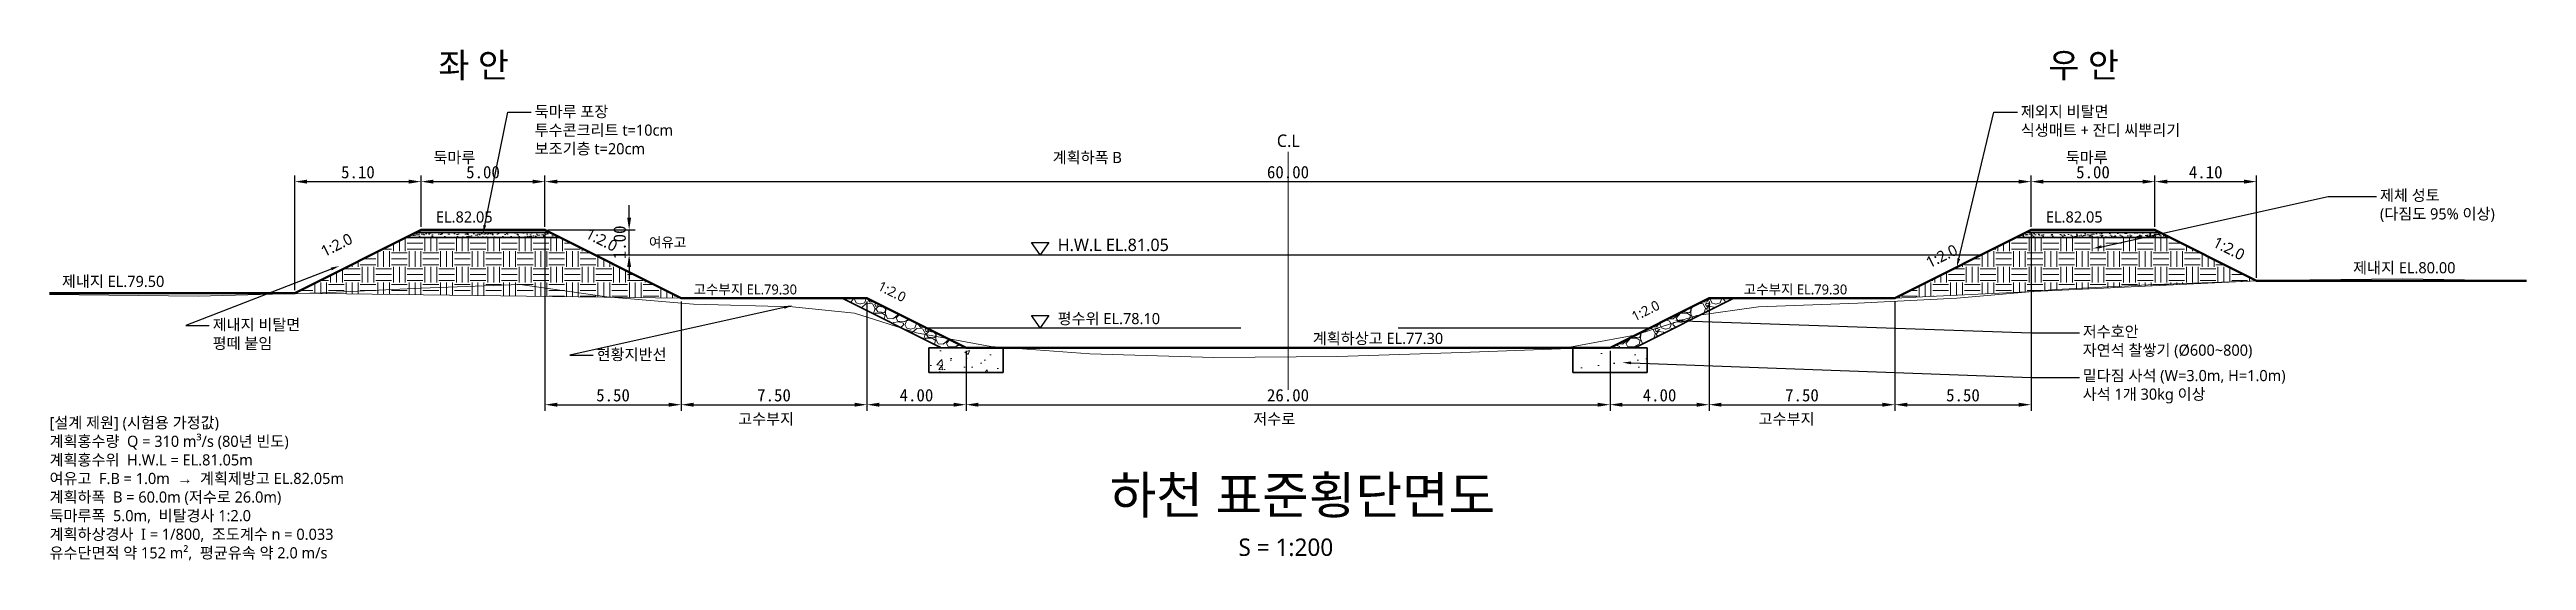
# Model space of a CAD drawing. Header units: millimetres. Extents: x -50 to 50, y 69 to 89.
import ezdxf
from ezdxf import colors
from ezdxf.entities.mleader import LeaderData, LeaderLine
from ezdxf.math import Vec2, Vec3

# ---------------------------------------------------------------- set-up
doc = ezdxf.new("R2010")
doc.units = ezdxf.units.MM
doc.linetypes.add('CENTER', pattern=[50.8, 31.75, -6.35, 6.35, -6.35])
doc.linetypes.add('DASHED', pattern=[19.05, 12.7, -6.35])
for name, color, linetype, lineweight in [('계획선', 1, 'Continuous', 50), ('구조물', 4, 'Continuous', 35), ('문자', 7, 'Continuous', 18), ('수위', 5, 'Continuous', 25), ('중심선', 1, 'CENTER', 13), ('치수', 3, 'Continuous', 13), ('해치', 253, 'Continuous', 9), ('현황지반선', 8, 'DASHED', 18)]:
    doc.layers.add(name, color=color, linetype=linetype, lineweight=lineweight)
doc.styles.add('KR', font='MALGUN_0.TTF')
doc.dimstyles.new('ISO-25', dxfattribs={"dimtxt": 2.5, "dimasz": 2.5, "dimexe": 1.25, "dimexo": 0.625, "dimtad": 1, "dimdsep": 46, "dimtxsty": 'Standard', "dimcen": 2.5, "dimadec": 0, "dimazin": 0, "dimtfac": 1, "dimtmove": 0, "dimatfit": 3, "dimfxl": 1, "dimarcsym": 0})

# ---------------------------------------------------------------- blocks, each defined once
blk = doc.blocks.new('*D1')
at = {"layer": 'Defpoints', "color": 0, "transparency": 16777216}
for p in [(-30, 84), (-35, 82.05), (-30, 82.05)]:
    blk.add_point(p, dxfattribs=at)
at = {"layer": '치수', "color": 0, "lineweight": -2, "transparency": 16777216}
for p, q in [((-35, 82.17), (-35, 84.25)), ((-34.5, 84), (-30.5, 84)), ((-30, 82.17), (-30, 84.25))]:
    blk.add_line(p, q, dxfattribs=at)
at = {"layer": '치수', "color": 0, "transparency": 16777216}
for points in [[(-34.5, 84.08), (-34.5, 83.92), (-35, 84)], [(-30.5, 84.08), (-30.5, 83.92), (-30, 84)]]:
    blk.add_solid(points, dxfattribs=at)
at = {"layer": '치수', "color": 0, "transparency": 16777216, "insert": (-32.5, 84.38), "char_height": 0.5, "attachment_point": 5}
blk.add_mtext('5.00', dxfattribs=at)
blk = doc.blocks.new('*D2')
at = {"layer": 'Defpoints', "color": 0, "transparency": 16777216}
for p in [(30, 84), (-30, 82.05), (30, 82.05)]:
    blk.add_point(p, dxfattribs=at)
at = {"layer": '치수', "color": 0, "lineweight": -2, "transparency": 16777216}
for p, q in [((-30, 82.17), (-30, 84.25)), ((-29.5, 84), (29.5, 84)), ((30, 82.17), (30, 84.25))]:
    blk.add_line(p, q, dxfattribs=at)
at = {"layer": '치수', "color": 0, "transparency": 16777216}
for points in [[(-29.5, 84.08), (-29.5, 83.92), (-30, 84)], [(29.5, 84.08), (29.5, 83.92), (30, 84)]]:
    blk.add_solid(points, dxfattribs=at)
at = {"layer": '치수', "color": 0, "transparency": 16777216, "insert": (0, 84.38), "char_height": 0.5, "attachment_point": 5}
blk.add_mtext('60.00', dxfattribs=at)
blk = doc.blocks.new('*D3')
at = {"layer": 'Defpoints', "color": 0, "transparency": 16777216}
for p in [(35, 84), (30, 82.05), (35, 82.05)]:
    blk.add_point(p, dxfattribs=at)
at = {"layer": '치수', "color": 0, "lineweight": -2, "transparency": 16777216}
for p, q in [((30, 82.17), (30, 84.25)), ((30.5, 84), (34.5, 84)), ((35, 82.17), (35, 84.25))]:
    blk.add_line(p, q, dxfattribs=at)
at = {"layer": '치수', "color": 0, "transparency": 16777216}
for points in [[(30.5, 84.08), (30.5, 83.92), (30, 84)], [(34.5, 84.08), (34.5, 83.92), (35, 84)]]:
    blk.add_solid(points, dxfattribs=at)
at = {"layer": '치수', "color": 0, "transparency": 16777216, "insert": (32.5, 84.38), "char_height": 0.5, "attachment_point": 5}
blk.add_mtext('5.00', dxfattribs=at)
blk = doc.blocks.new('*D4')
at = {"layer": 'Defpoints', "color": 0, "transparency": 16777216}
for p in [(-35, 84), (-35, 82.05), (-40.1, 79.5)]:
    blk.add_point(p, dxfattribs=at)
at = {"layer": '치수', "color": 0, "lineweight": -2, "transparency": 16777216}
for p, q in [((-40.1, 79.62), (-40.1, 84.25)), ((-39.6, 84), (-35.5, 84)), ((-35, 82.17), (-35, 84.25))]:
    blk.add_line(p, q, dxfattribs=at)
at = {"layer": '치수', "color": 0, "transparency": 16777216}
for points in [[(-39.6, 84.08), (-39.6, 83.92), (-40.1, 84)], [(-35.5, 84.08), (-35.5, 83.92), (-35, 84)]]:
    blk.add_solid(points, dxfattribs=at)
at = {"layer": '치수', "color": 0, "transparency": 16777216, "insert": (-37.55, 84.38), "char_height": 0.5, "attachment_point": 5}
blk.add_mtext('5.10', dxfattribs=at)
blk = doc.blocks.new('*D5')
at = {"layer": 'Defpoints', "color": 0, "transparency": 16777216}
for p in [(39.1, 84), (35, 82.05), (39.1, 80)]:
    blk.add_point(p, dxfattribs=at)
at = {"layer": '치수', "color": 0, "lineweight": -2, "transparency": 16777216}
for p, q in [((35, 82.17), (35, 84.25)), ((35.5, 84), (38.6, 84)), ((39.1, 80.12), (39.1, 84.25))]:
    blk.add_line(p, q, dxfattribs=at)
at = {"layer": '치수', "color": 0, "transparency": 16777216}
for points in [[(35.5, 84.08), (35.5, 83.92), (35, 84)], [(38.6, 84.08), (38.6, 83.92), (39.1, 84)]]:
    blk.add_solid(points, dxfattribs=at)
at = {"layer": '치수', "color": 0, "transparency": 16777216, "insert": (37.05, 84.38), "char_height": 0.5, "attachment_point": 5}
blk.add_mtext('4.10', dxfattribs=at)
blk = doc.blocks.new('*D6')
at = {"layer": 'Defpoints', "color": 0, "transparency": 16777216}
for p in [(-30, 82.05), (-24.5, 79.3), (-24.5, 75)]:
    blk.add_point(p, dxfattribs=at)
at = {"layer": '치수', "color": 0, "lineweight": -2, "transparency": 16777216}
for p, q in [((-30, 81.92), (-30, 74.75)), ((-24.5, 79.17), (-24.5, 74.75)), ((-29.5, 75), (-25, 75))]:
    blk.add_line(p, q, dxfattribs=at)
at = {"layer": '치수', "color": 0, "transparency": 16777216}
for points in [[(-29.5, 75.08), (-29.5, 74.92), (-30, 75)], [(-25, 75.08), (-25, 74.92), (-24.5, 75)]]:
    blk.add_solid(points, dxfattribs=at)
at = {"layer": '치수', "color": 0, "transparency": 16777216, "insert": (-27.25, 75.38), "char_height": 0.5, "attachment_point": 5}
blk.add_mtext('5.50', dxfattribs=at)
blk = doc.blocks.new('*D7')
at = {"layer": 'Defpoints', "color": 0, "transparency": 16777216}
for p in [(-24.5, 79.3), (-17, 79.3), (-17, 75)]:
    blk.add_point(p, dxfattribs=at)
at = {"layer": '치수', "color": 0, "lineweight": -2, "transparency": 16777216}
for p, q in [((-24.5, 79.17), (-24.5, 74.75)), ((-17, 79.17), (-17, 74.75)), ((-24, 75), (-17.5, 75))]:
    blk.add_line(p, q, dxfattribs=at)
at = {"layer": '치수', "color": 0, "transparency": 16777216}
for points in [[(-24, 75.08), (-24, 74.92), (-24.5, 75)], [(-17.5, 75.08), (-17.5, 74.92), (-17, 75)]]:
    blk.add_solid(points, dxfattribs=at)
at = {"layer": '치수', "color": 0, "transparency": 16777216, "insert": (-20.75, 75.38), "char_height": 0.5, "attachment_point": 5}
blk.add_mtext('7.50', dxfattribs=at)
blk = doc.blocks.new('*D8')
at = {"layer": 'Defpoints', "color": 0, "transparency": 16777216}
for p in [(-17, 79.3), (-13, 77.3), (-13, 75)]:
    blk.add_point(p, dxfattribs=at)
at = {"layer": '치수', "color": 0, "lineweight": -2, "transparency": 16777216}
for p, q in [((-17, 79.17), (-17, 74.75)), ((-13, 77.17), (-13, 74.75)), ((-16.5, 75), (-13.5, 75))]:
    blk.add_line(p, q, dxfattribs=at)
at = {"layer": '치수', "color": 0, "transparency": 16777216}
for points in [[(-16.5, 75.08), (-16.5, 74.92), (-17, 75)], [(-13.5, 75.08), (-13.5, 74.92), (-13, 75)]]:
    blk.add_solid(points, dxfattribs=at)
at = {"layer": '치수', "color": 0, "transparency": 16777216, "insert": (-15, 75.38), "char_height": 0.5, "attachment_point": 5}
blk.add_mtext('4.00', dxfattribs=at)
blk = doc.blocks.new('*D9')
at = {"layer": 'Defpoints', "color": 0, "transparency": 16777216}
for p in [(-13, 77.3), (13, 77.3), (13, 75)]:
    blk.add_point(p, dxfattribs=at)
at = {"layer": '치수', "color": 0, "lineweight": -2, "transparency": 16777216}
for p, q in [((-13, 77.17), (-13, 74.75)), ((13, 77.17), (13, 74.75)), ((-12.5, 75), (12.5, 75))]:
    blk.add_line(p, q, dxfattribs=at)
at = {"layer": '치수', "color": 0, "transparency": 16777216}
for points in [[(-12.5, 75.08), (-12.5, 74.92), (-13, 75)], [(12.5, 75.08), (12.5, 74.92), (13, 75)]]:
    blk.add_solid(points, dxfattribs=at)
at = {"layer": '치수', "color": 0, "transparency": 16777216, "insert": (0, 75.38), "char_height": 0.5, "attachment_point": 5}
blk.add_mtext('26.00', dxfattribs=at)
blk = doc.blocks.new('*D10')
at = {"layer": 'Defpoints', "color": 0, "transparency": 16777216}
for p in [(17, 79.3), (13, 77.3), (17, 75)]:
    blk.add_point(p, dxfattribs=at)
at = {"layer": '치수', "color": 0, "lineweight": -2, "transparency": 16777216}
for p, q in [((17, 79.17), (17, 74.75)), ((13, 77.17), (13, 74.75)), ((13.5, 75), (16.5, 75))]:
    blk.add_line(p, q, dxfattribs=at)
at = {"layer": '치수', "color": 0, "transparency": 16777216}
for points in [[(13.5, 75.08), (13.5, 74.92), (13, 75)], [(16.5, 75.08), (16.5, 74.92), (17, 75)]]:
    blk.add_solid(points, dxfattribs=at)
at = {"layer": '치수', "color": 0, "transparency": 16777216, "insert": (15, 75.38), "char_height": 0.5, "attachment_point": 5}
blk.add_mtext('4.00', dxfattribs=at)
blk = doc.blocks.new('*D11')
at = {"layer": 'Defpoints', "color": 0, "transparency": 16777216}
for p in [(17, 79.3), (24.5, 79.3), (24.5, 75)]:
    blk.add_point(p, dxfattribs=at)
at = {"layer": '치수', "color": 0, "lineweight": -2, "transparency": 16777216}
for p, q in [((17, 79.17), (17, 74.75)), ((24.5, 79.17), (24.5, 74.75)), ((17.5, 75), (24, 75))]:
    blk.add_line(p, q, dxfattribs=at)
at = {"layer": '치수', "color": 0, "transparency": 16777216}
for points in [[(17.5, 75.08), (17.5, 74.92), (17, 75)], [(24, 75.08), (24, 74.92), (24.5, 75)]]:
    blk.add_solid(points, dxfattribs=at)
at = {"layer": '치수', "color": 0, "transparency": 16777216, "insert": (20.75, 75.38), "char_height": 0.5, "attachment_point": 5}
blk.add_mtext('7.50', dxfattribs=at)
blk = doc.blocks.new('*D12')
at = {"layer": 'Defpoints', "color": 0, "transparency": 16777216}
for p in [(30, 82.05), (24.5, 79.3), (30, 75)]:
    blk.add_point(p, dxfattribs=at)
at = {"layer": '치수', "color": 0, "lineweight": -2, "transparency": 16777216}
for p, q in [((30, 81.92), (30, 74.75)), ((24.5, 79.17), (24.5, 74.75)), ((25, 75), (29.5, 75))]:
    blk.add_line(p, q, dxfattribs=at)
at = {"layer": '치수', "color": 0, "transparency": 16777216}
for points in [[(25, 75.08), (25, 74.92), (24.5, 75)], [(29.5, 75.08), (29.5, 74.92), (30, 75)]]:
    blk.add_solid(points, dxfattribs=at)
at = {"layer": '치수', "color": 0, "transparency": 16777216, "insert": (27.25, 75.38), "char_height": 0.5, "attachment_point": 5}
blk.add_mtext('5.50', dxfattribs=at)
blk = doc.blocks.new('*D13')
at = {"layer": 'Defpoints', "color": 0, "transparency": 16777216}
for p in [(-30, 82.05), (-26.6, 82.05), (-28, 81.05)]:
    blk.add_point(p, dxfattribs=at)
at = {"layer": '치수', "color": 0, "lineweight": -2, "transparency": 16777216}
for p, q in [((-26.6, 82.55), (-26.6, 83.05)), ((-29.88, 82.05), (-26.35, 82.05)), ((-26.6, 81.05), (-26.6, 82.05)), ((-27.88, 81.05), (-26.35, 81.05)), ((-26.6, 80.55), (-26.6, 80.05))]:
    blk.add_line(p, q, dxfattribs=at)
at = {"layer": '치수', "color": 0, "transparency": 16777216}
for points in [[(-26.68, 82.55), (-26.52, 82.55), (-26.6, 82.05)], [(-26.68, 80.55), (-26.52, 80.55), (-26.6, 81.05)]]:
    blk.add_solid(points, dxfattribs=at)
at = {"layer": '치수', "color": 0, "transparency": 16777216, "insert": (-26.98, 81.55), "char_height": 0.5, "attachment_point": 5, "rotation": 90}
blk.add_mtext('1.00', dxfattribs=at)

msp = doc.modelspace()

# ---------------------------------------------------------------- hatches: boundary and pattern name
at = {"layer": '해치'}
for points in [[(-35, 82.05), (-30, 82.05), (-29.8, 81.95), (-35.2, 81.95)], [(35, 82.05), (30, 82.05), (29.8, 81.95), (35.2, 81.95)]]:
    msp.add_hatch(color=8, dxfattribs=at).paths.add_polyline_path(points)
h = msp.add_hatch(dxfattribs=at)
h.set_pattern_fill('EARTH', color=256, scale=0.1, style=0)
h.paths.add_polyline_path([(-40.1, 79.5), (-35.6, 81.75), (-29.4, 81.75), (-24.5, 79.3)])
h = msp.add_hatch(dxfattribs=at)
h.set_pattern_fill('AR-SAND', color=256, scale=0.005, style=0)
h.paths.add_polyline_path([(-35.2, 81.95), (-29.8, 81.95), (-29.4, 81.75), (-35.6, 81.75)])
h = msp.add_hatch(dxfattribs=at)
h.set_pattern_fill('EARTH', color=256, scale=0.1, style=0)
h.paths.add_polyline_path([(39.1, 80), (35.6, 81.75), (29.4, 81.75), (24.5, 79.3)])
h = msp.add_hatch(dxfattribs=at)
h.set_pattern_fill('AR-SAND', color=256, scale=0.005, style=0)
h.paths.add_polyline_path([(35.2, 81.95), (29.8, 81.95), (29.4, 81.75), (35.6, 81.75)])
h = msp.add_hatch(dxfattribs=at)
h.set_pattern_fill('GRAVEL', color=256, scale=0.04, style=0)
h.paths.add_polyline_path([(-17, 79.3), (-13, 77.3), (-14, 77.3), (-18, 79.3)])
h = msp.add_hatch(dxfattribs=at)
h.set_pattern_fill('GRAVEL', color=256, scale=0.04, style=0)
h.paths.add_polyline_path([(17, 79.3), (13, 77.3), (14, 77.3), (18, 79.3)])
h = msp.add_hatch(dxfattribs=at)
h.set_pattern_fill('AR-CONC', color=256, scale=0.01, style=0)
h.paths.add_polyline_path([(-14.5, 77.3), (-11.5, 77.3), (-11.5, 76.3), (-14.5, 76.3)])
h = msp.add_hatch(dxfattribs=at)
h.set_pattern_fill('AR-CONC', color=256, scale=0.01, style=0)
h.paths.add_polyline_path([(14.5, 77.3), (11.5, 77.3), (11.5, 76.3), (14.5, 76.3)])

# ---------------------------------------------------------------- linework, layer by layer
at = {"layer": '계획선'}
msp.add_lwpolyline([(-50, 79.5), (-40.1, 79.5), (-35, 82.05), (-30, 82.05), (-24.5, 79.3), (-17, 79.3), (-13, 77.3), (13, 77.3), (17, 79.3), (24.5, 79.3), (30, 82.05), (35, 82.05), (39.1, 80), (50, 80)], dxfattribs=at)
at = {"layer": '구조물'}
for points in [[(-35, 82.05), (-30, 82.05), (-29.8, 81.95), (-35.2, 81.95)], [(35, 82.05), (30, 82.05), (29.8, 81.95), (35.2, 81.95)], [(-35.2, 81.95), (-29.8, 81.95), (-29.4, 81.75), (-35.6, 81.75)], [(35.2, 81.95), (29.8, 81.95), (29.4, 81.75), (35.6, 81.75)], [(-17, 79.3), (-13, 77.3), (-14, 77.3), (-18, 79.3)], [(17, 79.3), (13, 77.3), (14, 77.3), (18, 79.3)], [(-14.5, 77.3), (-11.5, 77.3), (-11.5, 76.3), (-14.5, 76.3)], [(14.5, 77.3), (11.5, 77.3), (11.5, 76.3), (14.5, 76.3)]]:
    msp.add_lwpolyline(points, close=True, dxfattribs=at)
at = {"layer": '수위'}
msp.add_lwpolyline([(-28, 81.05), (28, 81.05)], dxfattribs=at)
for points in [[(-10, 81.05), (-10.35, 81.55), (-9.65, 81.55)], [(-10, 78.1), (-10.35, 78.6), (-9.65, 78.6)]]:
    msp.add_lwpolyline(points, close=True, dxfattribs=at)
at = {"layer": '수위', "linetype": 'DASHED'}
msp.add_lwpolyline([(-14.6, 78.1), (14.6, 78.1)], dxfattribs=at)
at = {"layer": '중심선'}
msp.add_lwpolyline([(0, 75.6), (0, 85.2)], dxfattribs=at)
at = {"layer": '해치'}
for points in [[(-40.1, 79.5), (-35.6, 81.75), (-29.4, 81.75), (-24.5, 79.3)], [(39.1, 80), (35.6, 81.75), (29.4, 81.75), (24.5, 79.3)]]:
    msp.add_lwpolyline(points, close=True, dxfattribs=at)
at = {"layer": '현황지반선'}
msp.add_lwpolyline([(-50, 79.45), (-44, 79.38), (-39, 79.52), (-35, 79.7), (-31, 79.85), (-27.5, 79.35), (-24, 79.05), (-20, 78.95), (-17.5, 78.7), (-15, 77.9), (-12, 77.35), (-8, 77.05), (-3, 76.9), (2, 76.95), (7, 77.1), (11, 77.25), (14, 77.8), (16.5, 78.6), (19, 78.95), (23, 79.1), (27, 79.3), (31, 79.65), (35, 79.85), (40, 80.02), (45, 80.08), (50, 80)], dxfattribs=at)

# ---------------------------------------------------------------- texts
at = {"layer": '문자', "style": 'KR'}
for s, height, p in [('좌 안', 1, (-34.3, 88.2)), ('우 안', 1, (30.7, 88.2)), ('둑마루', 0.45, (-34.5, 84.75)), ('계획하폭 B', 0.45, (-9.5, 84.75)), ('둑마루', 0.45, (31.4, 84.75)), ('EL.82.05', 0.45, (-34.4, 82.35)), ('EL.82.05', 0.45, (30.6, 82.35)), ('여유고', 0.4, (-25.8, 81.35)), ('제내지 EL.79.50', 0.45, (-49.5, 79.75)), ('제내지 EL.80.00', 0.45, (43, 80.3)), ('고수부지 EL.79.30', 0.4, (-24, 79.45)), ('고수부지 EL.79.30', 0.4, (18.4, 79.45)), ('계획하상고 EL.77.30', 0.45, (1, 77.45)), ('고수부지', 0.45, (-22.2, 74.2)), ('저수로', 0.45, (-1.4, 74.2)), ('고수부지', 0.45, (19, 74.2)), ('하천 표준횡단면도', 1.5, (-7.2, 70.6)), ('S = 1:200', 0.7, (-2, 68.9))]:
    msp.add_text(s, height=height, dxfattribs=at).set_placement(p)
for height, rotation, p in [(0.45, 333.435, (-28.4, 81.75)), (0.45, 26.565, (-38.9, 80.95)), (0.45, 26.565, (25.9, 80.5)), (0.45, 333.435, (37.3, 81.4)), (0.4, 333.435, (-16.6, 79.65)), (0.4, 26.565, (14, 78.35))]:
    msp.add_text('1:2.0', height=height, rotation=rotation, dxfattribs=at).set_placement(p)
at = {"layer": '문자', "insert": (-50, 74.5), "char_height": 0.45, "attachment_point": 1, "style": 'KR'}
msp.add_mtext('[설계 제원] (시험용 가정값)\\P계획홍수량  Q = 310 m³/s (80년 빈도)\\P계획홍수위  H.W.L = EL.81.05m\\P여유고  F.B = 1.0m  →  계획제방고 EL.82.05m\\P계획하폭  B = 60.0m (저수로 26.0m)\\P둑마루폭  5.0m,  비탈경사 1:2.0\\P계획하상경사  I = 1/800,  조도계수 n = 0.033\\P유수단면적 약 152 m²,  평균유속 약 2.0 m/s', dxfattribs=at)
at = {"layer": '수위', "style": 'KR'}
for s, height, p in [('H.W.L EL.81.05', 0.5, (-9.3, 81.2)), ('평수위 EL.78.10', 0.45, (-9.3, 78.25))]:
    msp.add_text(s, height=height, dxfattribs=at).set_placement(p)
at = {"layer": '중심선', "style": 'KR'}
msp.add_text('C.L', height=0.5, dxfattribs=at).set_placement((-0.45, 85.4))

# ---------------------------------------------------------------- dimensions: what is measured, and where the dimension line sits
at = {"layer": '치수'}
for base, p1, p2, picture, middle in [((-35, 84), (-40.1, 79.5), (-35, 82.05), '*D4', (-37.55, 84)), ((-30, 84), (-35, 82.05), (-30, 82.05), '*D1', (-32.5, 84)), ((30, 84), (-30, 82.05), (30, 82.05), '*D2', (0, 84)), ((35, 84), (30, 82.05), (35, 82.05), '*D3', (32.5, 84)), ((39.1, 84), (35, 82.05), (39.1, 80), '*D5', (37.05, 84)), ((-24.5, 75), (-30, 82.05), (-24.5, 79.3), '*D6', (-27.25, 75)), ((30, 75), (24.5, 79.3), (30, 82.05), '*D12', (27.25, 75)), ((-17, 75), (-24.5, 79.3), (-17, 79.3), '*D7', (-20.75, 75)), ((-13, 75), (-17, 79.3), (-13, 77.3), '*D8', (-15, 75)), ((17, 75), (13, 77.3), (17, 79.3), '*D10', (15, 75)), ((24.5, 75), (17, 79.3), (24.5, 79.3), '*D11', (20.75, 75)), ((13, 75), (-13, 77.3), (13, 77.3), '*D9', (0, 75))]:
    dim = msp.add_linear_dim(base=base, p1=p1, p2=p2, dimstyle='ISO-25', override={"dimscale": 0.2, "dimdec": 2, "dimzin": 0}, dxfattribs=at)
    dim.commit()
    dim.dimension.update_dxf_attribs({"geometry": picture, "text_midpoint": middle, "dimtype": 160})
dim = msp.add_linear_dim(base=(-26.6, 82.05), p1=(-28, 81.05), p2=(-30, 82.05), angle=90, dimstyle='ISO-25', override={"dimscale": 0.2, "dimdec": 2, "dimzin": 0}, dxfattribs=at)
dim.commit()
dim.dimension.update_dxf_attribs({"geometry": '*D13', "text_midpoint": (-26.6, 81.55), "dimtype": 160})

# ---------------------------------------------------------------- leaders
at = {"layer": '문자'}
ml = msp.add_multileader_mtext('Standard', dxfattribs=at)
ml.set_content('둑마루 포장\\P투수콘크리트 t=10cm\\P보조기층 t=20cm', color=256, style='KR')
ml.set_leader_properties()
ml.build(insert=Vec2(0, 0))
ml.multileader.update_dxf_attribs({"text_right_attachment_type": 6, "dogleg_length": 0.45, "arrow_head_size": 0.35})
ctx = ml.context
ctx.base_point, ctx.char_height, ctx.arrow_head_size, ctx.landing_gap_size = Vec3(-30.55, 86.8), 0.45, 0.35, 0.135
ctx.right_attachment = 6
notes = []
notes.append((ctx, [(0, (1, 1, 0), (-31, 86.8), (1, 0), 0.45, [(0, [(-32.5, 81.9), (-31.5, 86.8)], 0, [])])]))
ctx.mtext.insert, ctx.mtext.flow_direction = Vec3(-30.415, 87.053), 5
ml = msp.add_multileader_mtext('Standard', dxfattribs=at)
ml.set_content('제외지 비탈면\\P식생매트 + 잔디 씨뿌리기', color=256, style='KR')
ml.set_leader_properties()
ml.build(insert=Vec2(0, 0))
ml.multileader.update_dxf_attribs({"text_right_attachment_type": 6, "dogleg_length": 0.45, "arrow_head_size": 0.35})
ctx = ml.context
ctx.base_point, ctx.char_height, ctx.arrow_head_size, ctx.landing_gap_size = Vec3(29.45, 86.8), 0.45, 0.35, 0.135
ctx.right_attachment = 6
notes.append((ctx, [(0, (1, 1, 0), (29, 86.8), (1, 0), 0.45, [(0, [(27, 80.55), (28.5, 86.8)], 0, [])])]))
ctx.mtext.insert, ctx.mtext.flow_direction = Vec3(29.585, 87.053), 5
ml = msp.add_multileader_mtext('Standard', dxfattribs=at)
ml.set_content('제체 성토\\P(다짐도 95% 이상)', color=256, style='KR')
ml.set_leader_properties()
ml.build(insert=Vec2(0, 0))
ml.multileader.update_dxf_attribs({"text_right_attachment_type": 6, "dogleg_length": 0.45, "arrow_head_size": 0.35})
ctx = ml.context
ctx.base_point, ctx.char_height, ctx.arrow_head_size, ctx.landing_gap_size = Vec3(43.95, 83.4), 0.45, 0.35, 0.135
ctx.right_attachment = 6
notes.append((ctx, [(0, (1, 1, 0), (43.5, 83.4), (1, 0), 0.45, [(0, [(32.5, 81.3), (42, 83.4)], 0, [])])]))
ctx.mtext.insert, ctx.mtext.flow_direction = Vec3(44.085, 83.676), 5
ml = msp.add_multileader_mtext('Standard', dxfattribs=at)
ml.set_content('제내지 비탈면\\P평떼 붙임', color=256, style='KR')
ml.set_leader_properties()
ml.build(insert=Vec2(0, 0))
ml.multileader.update_dxf_attribs({"text_right_attachment_type": 6, "dogleg_length": 0.45, "arrow_head_size": 0.35})
ctx = ml.context
ctx.base_point, ctx.char_height, ctx.arrow_head_size, ctx.landing_gap_size = Vec3(-43.55, 78.2), 0.45, 0.35, 0.135
ctx.right_attachment = 6
notes.append((ctx, [(0, (1, 1, 0), (-44, 78.2), (1, 0), 0.45, [(0, [(-38.3, 80.6), (-44.5, 78.2)], 0, [])])]))
ctx.mtext.insert, ctx.mtext.flow_direction = Vec3(-43.415, 78.453), 5
ml = msp.add_multileader_mtext('Standard', dxfattribs=at)
ml.set_content('현황지반선', color=256, style='KR')
ml.set_leader_properties()
ml.build(insert=Vec2(0, 0))
ml.multileader.update_dxf_attribs({"text_right_attachment_type": 6, "dogleg_length": 0.45, "arrow_head_size": 0.35})
ctx = ml.context
ctx.base_point, ctx.char_height, ctx.arrow_head_size, ctx.landing_gap_size = Vec3(-28.05, 77), 0.45, 0.35, 0.135
ctx.right_attachment = 6
notes.append((ctx, [(0, (1, 1, 0), (-28.5, 77), (1, 0), 0.45, [(0, [(-20, 79), (-29, 77)], 0, [])])]))
ctx.mtext.insert, ctx.mtext.flow_direction = Vec3(-27.915, 77.253), 5
ml = msp.add_multileader_mtext('Standard', dxfattribs=at)
ml.set_content('저수호안\\P자연석 찰쌓기 (Ø600~800)', color=256, style='KR')
ml.set_leader_properties()
ml.build(insert=Vec2(0, 0))
ml.multileader.update_dxf_attribs({"text_right_attachment_type": 6, "dogleg_length": 0.45, "arrow_head_size": 0.35})
ctx = ml.context
ctx.base_point, ctx.char_height, ctx.arrow_head_size, ctx.landing_gap_size = Vec3(31.95, 77.9), 0.45, 0.35, 0.135
ctx.right_attachment = 6
notes.append((ctx, [(0, (1, 1, 0), (31.5, 77.9), (1, 0), 0.45, [(0, [(15.6, 78.4), (30, 77.9)], 0, [])])]))
ctx.mtext.insert, ctx.mtext.flow_direction = Vec3(32.085, 78.176), 5
ml = msp.add_multileader_mtext('Standard', dxfattribs=at)
ml.set_content('밑다짐 사석 (W=3.0m, H=1.0m)\\P사석 1개 30kg 이상', color=256, style='KR')
ml.set_leader_properties()
ml.build(insert=Vec2(0, 0))
ml.multileader.update_dxf_attribs({"text_right_attachment_type": 6, "dogleg_length": 0.45, "arrow_head_size": 0.35})
ctx = ml.context
ctx.base_point, ctx.char_height, ctx.arrow_head_size, ctx.landing_gap_size = Vec3(31.95, 76.1), 0.45, 0.35, 0.135
ctx.right_attachment = 6
notes.append((ctx, [(0, (1, 1, 0), (31.5, 76.1), (1, 0), 0.45, [(0, [(13.5, 76.7), (30, 76.1)], 0, [])])]))
ctx.mtext.insert, ctx.mtext.flow_direction = Vec3(32.085, 76.401), 5
for ctx, leaders in notes:
    for number, flags, end, landing, length, lines in leaders:
        leader = LeaderData()
        leader.index, (leader.has_last_leader_line, leader.has_dogleg_vector, leader.attachment_direction) = number, flags
        leader.last_leader_point, leader.dogleg_vector, leader.dogleg_length = Vec3(end), Vec3(landing), length
        for number, points, colour, breaks in lines:
            line = LeaderLine()
            line.index, line.vertices, line.color, line.breaks = number, Vec3.list(points), colors.encode_raw_color(colour), breaks
            leader.lines.append(line)
        ctx.leaders.append(leader)

doc.saveas('drawing.dxf')
